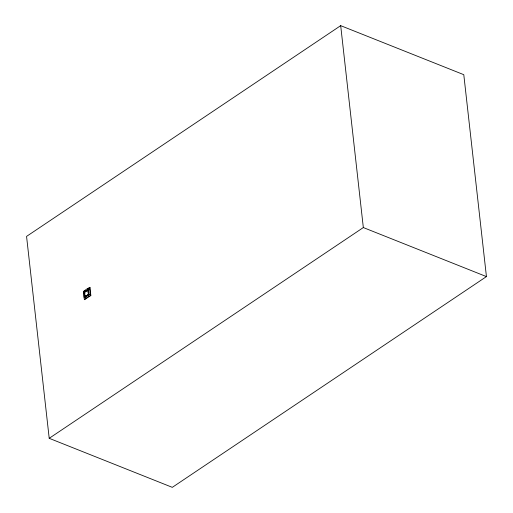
<?xml version="1.0" encoding="UTF-8"?>
<svg xmlns="http://www.w3.org/2000/svg" width="513" height="513" viewBox="0 0 513 513"><rect width="100%" height="100%" fill="white"/><g stroke="black" fill="none" stroke-linecap="round" stroke-linejoin="round"><path stroke-width="0.77" d="M85.414 297.675L84.921 297.463L89.153 294.642L88.768 291.903M84.921 297.463L85.043 295.321M85.408 296.456L85.132 296.546A17.75 10.593 56.1 0 1 84.369 292.186L87.723 289.941C88.467 291.217 88.64 293.898 88.204 295.206M85.408 296.45L88.377 294.462L88.525 295.013M84.844 296.764L84.869 296.059L85.235 296.585M88.14 290.576C88.602 288.716 88.935 291.814 88.441 290.602L88.627 290.364M83.375 291.576L85.902 289.646A38.629 20.353 -6.4 0 1 87.178 288.8L89.948 287.427L90.846 295.45L84.523 299.695L83.734 296.578A38.629 23.053 56.1 0 1 83.542 294.969L83.375 291.576L85.517 290.403M84.273 299.598L86.8 297.668A38.629 20.353 -6.4 0 1 88.076 296.822L90.846 295.45M84.908 294.161L84.754 292.339L85.427 291.846M85.69 291.66L87.075 290.73M86.344 290.64L84.331 292.089L84.433 293.84M340.69 25.65L26.561 236.403L49.21 438.314L172.31 487.35L486.439 276.597L463.79 74.686L340.69 25.65L363.332 227.56L486.439 276.597M87.415 289.127L89.948 287.427M85.132 296.546L88.582 294.334M49.21 438.314L363.332 227.56M86.626 290.454L88.563 289.255L89.057 289.454M87.216 290.64L88.108 290.089M89.166 294.629L89.66 294.828M84.369 292.186L84.754 292.339M90.602 295.353L90.064 292.333A38.629 23.053 56.1 0 1 89.871 290.724L89.698 287.331M84.728 296.315L84.523 294.751M83.619 291.673L83.869 293.866M88.595 289.986L88.563 289.268M88.486 294.295A17.75 10.593 56.1 0 1 87.723 289.941M88.569 291.826A34.743 20.732 56.1 0 1 88.486 290.922M84.722 294.834A34.743 20.417 56.8 0 1 84.626 293.936"/></g></svg>
